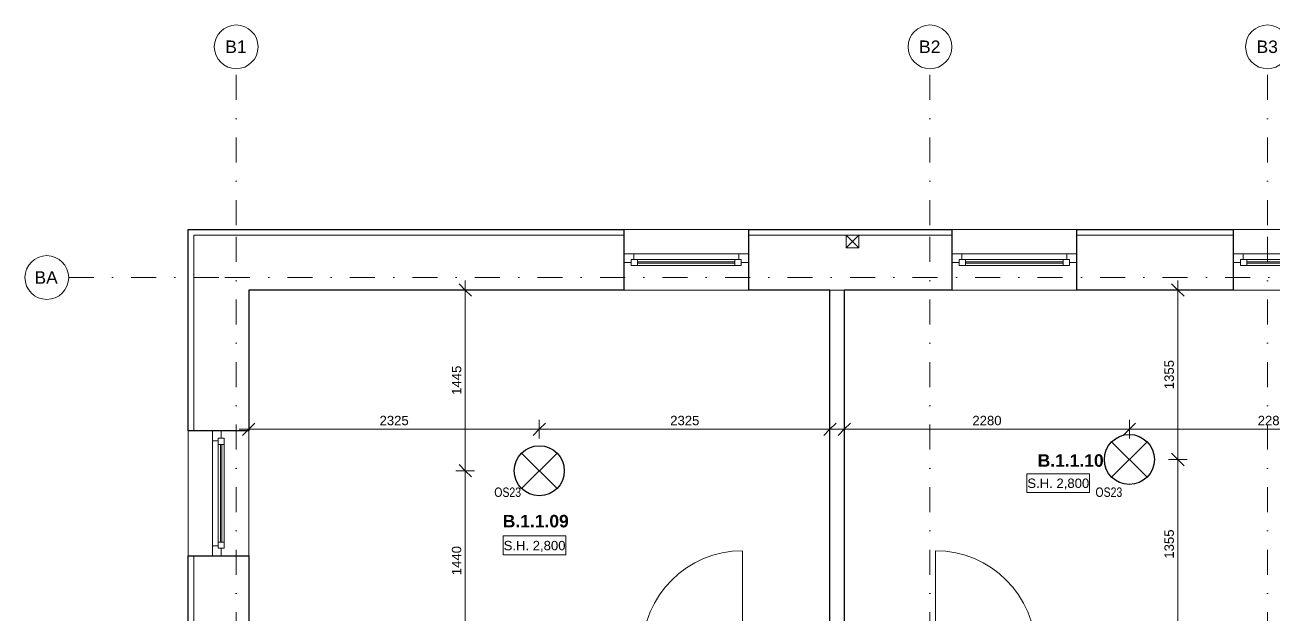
# Model space of a CAD drawing. Header units: millimetres. Extents: x -8169 to 42079, y -1655 to 57622.
# Drawn here: x -8169 to 1807, y 52920 to 57622 of the extents above; entities that cross this region are included whole.
import ezdxf

# ---------------------------------------------------------------- set-up
doc = ezdxf.new("R2010")
doc.units = ezdxf.units.MM
doc.linetypes.add('HA_DashDot_10mm-S3mm', pattern=[500, 200, -150, 0, -150])
doc.linetypes.add('HA_DashDot_2_2mm-S0_6mm', pattern=[110, 50, -30, 0, -30])
for name, color, linetype, lineweight in [('A-____-____-DIMS', 9, 'Continuous', 5), ('A-____-____-DIMS-50', 9, 'Continuous', 5), ('A-AREA-____-IDEN', 9, 'Continuous', 9), ('A-DOOR-____-MCUT', 9, 'HA_DashDot_2_2mm-S0_6mm', 9), ('A-DOOR-____-OTLN', 9, 'Continuous', 9), ('A-DOOR-FRAM-OTLN', 9, 'Continuous', 9), ('A-GLAZ-____-MCUT', 9, 'Continuous', 5), ('A-GLAZ-____-OTLN', 9, 'Continuous', 5), ('A-WALL-____-MCUT', 9, 'Continuous', 25), ('A-WALL-____-OTLN', 9, 'Continuous', 9), ('E-LITE-EQPM-IDEN', 9, 'Continuous', 9), ('E-LITE-EQPM-OTLN', 9, 'Continuous', 9), ('G-____-____-DIMS', 9, 'Continuous', 5), ('I-WALL-____-MCUT', 9, 'Continuous', 25), ('M-HVAC-DUCT-OTLN', 9, 'Continuous', 9), ('S-GRID-____-IDEN', 9, 'Continuous', 9), ('S-GRID-____-OTLN', 9, 'Continuous', 5)]:
    doc.layers.add(name, color=color, linetype=linetype, lineweight=lineweight)
doc.styles.add('Arial', font='arial.ttf', dxfattribs={"height": 100})
doc.styles.add('Arial_1', font='arial.ttf', dxfattribs={"height": 75})
doc.styles.add('Arial_2', font='arial.ttf', dxfattribs={"width": 0.8, "height": 75})
doc.styles.add('Arial_B', font='arialbd.ttf', dxfattribs={"height": 100})
doc.dimstyles.new('Inner_Dimensions', dxfattribs={"dimscale": 304.8, "dimtxt": 76.519455, "dimasz": 0.328084, "dimexe": 0.246063, "dimexo": 0.0625, "dimgap": 0.032808, "dimtad": 1, "dimdec": 0, "dimzin": 0, "dimdsep": 46, "dimtxsty": 'Arial_1', "dimblk1": 'OBLIQUE', "dimblk2": 'OBLIQUE', "dimsah": 1, "dimcen": 0.09, "dimdle": 0.246063, "dimazin": 0, "dimtfac": 1, "dimtdec": 4, "dimtix": 1, "dimtmove": 0, "dimatfit": 3, "dimfxl": 0.246063, "dimfxlon": 1, "dimtvp": 1, "dimtolj": 1, "dimtzin": 0, "dimlwd": 9, "dimlwe": 9, "dimarcsym": 2})

# ---------------------------------------------------------------- blocks, each defined once
blk = doc.blocks.new('HA_DR_Single_Swing_Solid - In_BJ_800x2100-2124338-DPS_B - 1NP')
at = {"layer": 'A-DOOR-____-MCUT'}
for p, q in [((-400, 57.5), (400, 57.5)), ((-400, -57.5), (400, -57.5))]:
    blk.add_line(p, q, dxfattribs=at)
at = {"layer": 'A-DOOR-____-OTLN'}
for p, q in [((-400, -17.5), (-400, -57.5)), ((-400, -17.5), (400, -17.5)), ((-400, -57.5), (400, -57.5)), ((400, -17.5), (400, -57.5))]:
    blk.add_line(p, q, dxfattribs=at)
at = {"layer": 'A-DOOR-____-OTLN', "lineweight": 5}
blk.add_line((400, -857.5), (400, -57.5), dxfattribs=at)
blk.add_arc((400, -57.5), 800, 180, 270, dxfattribs=at)
at = {"layer": 'A-DOOR-FRAM-OTLN'}
for p, q in [((-400, 57.5), (-450, 57.5)), ((-450, 57.5), (-450, -57.5)), ((400, 57.5), (-400, 57.5)), ((-400, 57.5), (-400, -57.5)), ((400, -57.5), (400, 57.5)), ((400, 57.5), (450, 57.5)), ((450, 57.5), (450, -57.5)), ((-450, -57.5), (-400, -57.5)), ((450, -57.5), (400, -57.5))]:
    blk.add_line(p, q, dxfattribs=at)
blk = doc.blocks.new('HA_DR_Single_Swing_Solid - In_BJ_800x2100-2124336-DPS_B - 1NP')
at = {"layer": 'A-DOOR-____-MCUT'}
for p, q in [((-400, 57.5), (400, 57.5)), ((-400, -57.5), (400, -57.5))]:
    blk.add_line(p, q, dxfattribs=at)
at = {"layer": 'A-DOOR-____-OTLN', "lineweight": 5}
blk.add_line((400, 857.5), (400, 57.5), dxfattribs=at)
at = {"layer": 'A-DOOR-____-OTLN'}
for p, q in [((400, 57.5), (-400, 57.5)), ((-400, 57.5), (-400, 17.5)), ((400, 17.5), (-400, 17.5)), ((400, 57.5), (400, 17.5))]:
    blk.add_line(p, q, dxfattribs=at)
at = {"layer": 'A-DOOR-____-OTLN', "lineweight": 5}
blk.add_arc((400, 57.5), 800, 90, 180, dxfattribs=at)
at = {"layer": 'A-DOOR-FRAM-OTLN'}
for p, q in [((-450, 57.5), (-450, -57.5)), ((-400, 57.5), (-450, 57.5)), ((-400, 57.5), (-400, -57.5)), ((400, -57.5), (400, 57.5)), ((400, 57.5), (450, 57.5)), ((450, 57.5), (450, -57.5)), ((-450, -57.5), (-400, -57.5)), ((-400, -57.5), (400, -57.5)), ((450, -57.5), (400, -57.5))]:
    blk.add_line(p, q, dxfattribs=at)
blk = doc.blocks.new('HA_WD_SinglePanel - 1000x1500-1670803-DPS_B - 1NP')
at = {"layer": 'A-GLAZ-____-MCUT'}
for p, q in [((-500, 70), (-420, 70)), ((-440, 0), (-500, 0)), ((-440, -25), (-440, 25)), ((-440, 25), (-390, 25)), ((-420, 70), (-420, 25)), ((-390, 25), (-390, -25)), ((390, 5), (-390, 5)), ((390, -25), (390, 25)), ((390, 25), (440, 25)), ((420, 25), (420, 70)), ((420, 70), (500, 70)), ((440, 25), (440, -25)), ((500, 0), (440, 0)), ((-390, -25), (-440, -25)), ((390, -5), (-390, -5)), ((440, -25), (390, -25))]:
    blk.add_line(p, q, dxfattribs=at)
at = {"layer": 'A-GLAZ-____-OTLN'}
for p, q in [((-440, 25), (-440, -25)), ((-440, 25), (440, 25)), ((-420, 70), (420, 70)), ((390, 25), (-390, 25)), ((440, 25), (440, -25)), ((440, -25), (-440, -25)), ((390, -25), (-390, -25))]:
    blk.add_line(p, q, dxfattribs=at)
blk = doc.blocks.new('HA_LF_GenericSymbol - OS23_pokoje-1609971-DPS_B - 1NP')
at = {"layer": 'E-LITE-EQPM-OTLN', "color": 11, "lineweight": 25}
for p, q in [((141.4, 141.4), (-141.4, -141.4)), ((-141.4, 141.4), (141.4, -141.4))]:
    blk.add_line(p, q, dxfattribs=at)
blk.add_circle((0, 0), 200, dxfattribs=at)
blk = doc.blocks.new('Grid - Radius 3_5mm-353793-DPS_B - 1NP')
at = {"layer": 'S-GRID-____-IDEN'}
blk.add_circle((0, 0), 3.5, dxfattribs=at)
blk = doc.blocks.new('DIMBLOCK34-DPS_B - 1NP')
at = {"layer": 'A-____-____-DIMS-50', "lineweight": 9}
for p, q in [((-4646.7, 55577.7), (-4646.7, 54057.7)), ((-4571.7, 55502.7), (-4721.7, 55502.7)), ((-4646.7, 55502.7), (-4696.7, 55552.7)), ((-4646.7, 55502.7), (-4596.7, 55452.7)), ((-4646.7, 55502.7), (-4571.7, 55502.7)), ((-4646.7, 54057.7), (-4696.7, 54107.7)), ((-4571.7, 54057.7), (-4721.7, 54057.7)), ((-4646.7, 54057.7), (-4596.7, 54007.7)), ((-4646.7, 54057.7), (-4571.7, 54057.7))]:
    blk.add_line(p, q, dxfattribs=at)
at = {"layer": 'A-____-____-DIMS-50', "color": 0, "lineweight": 9, "insert": (-4754, 54664.9), "char_height": 75, "width": 276.883, "attachment_point": 1, "rotation": 90, "line_spacing_factor": 0.941778, "style": 'Arial_1'}
blk.add_mtext('1445', dxfattribs=at)
blk = doc.blocks.new('_Oblique')
at = {"color": 0, "linetype": 'ByBlock', "lineweight": -2}
blk.add_line((-0.5, -0.5), (0.5, 0.5), dxfattribs=at)
blk = doc.blocks.new('DIMBLOCK35-DPS_B - 1NP')
at = {"layer": 'A-____-____-DIMS-50', "lineweight": 9}
for p, q in [((-4646.7, 54057.7), (-4696.7, 54107.7)), ((-4571.7, 54057.7), (-4721.7, 54057.7)), ((-4646.7, 54057.7), (-4646.7, 52542.7)), ((-4646.7, 54057.7), (-4596.7, 54007.7)), ((-4646.7, 54057.7), (-4571.7, 54057.7)), ((-4571.7, 52617.7), (-4721.7, 52617.7)), ((-4646.7, 52617.7), (-4696.7, 52667.7)), ((-4646.7, 52617.7), (-4596.7, 52567.7)), ((-4646.7, 52617.7), (-4571.7, 52617.7))]:
    blk.add_line(p, q, dxfattribs=at)
at = {"layer": 'A-____-____-DIMS-50', "color": 0, "lineweight": 9, "insert": (-4754, 53222.4), "char_height": 75, "width": 276.883, "attachment_point": 1, "rotation": 90, "line_spacing_factor": 0.941778, "style": 'Arial_1'}
blk.add_mtext('1440', dxfattribs=at)
blk = doc.blocks.new('DIMBLOCK36-DPS_B - 1NP')
at = {"layer": 'A-____-____-DIMS-50', "lineweight": 9}
for p, q in [((-6454.3, 54389.3), (-4054.3, 54389.3)), ((-6379.3, 54389.3), (-6429.3, 54339.3)), ((-6379.3, 54464.3), (-6379.3, 54314.3)), ((-6379.3, 54389.3), (-6379.3, 54464.3)), ((-6379.3, 54389.3), (-6329.3, 54439.3)), ((-4054.3, 54389.3), (-4104.3, 54339.3)), ((-4054.3, 54314.3), (-4054.3, 54464.3)), ((-4054.3, 54389.3), (-4004.3, 54439.3)), ((-4054.3, 54389.3), (-4054.3, 54314.3))]:
    blk.add_line(p, q, dxfattribs=at)
at = {"layer": 'A-____-____-DIMS-50', "color": 0, "lineweight": 9, "insert": (-5332.2, 54496.7), "char_height": 75, "width": 276.883, "attachment_point": 1, "line_spacing_factor": 0.941778, "style": 'Arial_1'}
blk.add_mtext('2325', dxfattribs=at)
blk = doc.blocks.new('DIMBLOCK37-DPS_B - 1NP')
at = {"layer": 'A-____-____-DIMS-50', "lineweight": 9}
for p, q in [((-4054.3, 54389.3), (-4104.3, 54339.3)), ((-4054.3, 54314.3), (-4054.3, 54464.3)), ((-4054.3, 54389.3), (-4004.3, 54439.3)), ((-4054.3, 54389.3), (-1654.3, 54389.3)), ((-4054.3, 54389.3), (-4054.3, 54314.3)), ((-1729.3, 54389.3), (-1779.3, 54339.3)), ((-1729.3, 54464.3), (-1729.3, 54314.3)), ((-1729.3, 54389.3), (-1729.3, 54464.3)), ((-1729.3, 54389.3), (-1679.3, 54439.3))]:
    blk.add_line(p, q, dxfattribs=at)
at = {"layer": 'A-____-____-DIMS-50', "color": 0, "lineweight": 9, "insert": (-3007.2, 54496.7), "char_height": 75, "width": 276.883, "attachment_point": 1, "line_spacing_factor": 0.941778, "style": 'Arial_1'}
blk.add_mtext('2325', dxfattribs=at)
blk = doc.blocks.new('DIMBLOCK38-DPS_B - 1NP')
at = {"layer": 'A-____-____-DIMS-50', "lineweight": 9}
for p, q in [((-1689.3, 54389.3), (665.7, 54389.3)), ((-1614.3, 54389.3), (-1664.3, 54339.3)), ((-1614.3, 54464.3), (-1614.3, 54314.3)), ((-1614.3, 54389.3), (-1614.3, 54464.3)), ((-1614.3, 54389.3), (-1564.3, 54439.3)), ((665.7, 54389.3), (615.7, 54339.3)), ((665.7, 54314.3), (665.7, 54464.3)), ((665.7, 54389.3), (715.7, 54439.3)), ((665.7, 54389.3), (665.7, 54314.3))]:
    blk.add_line(p, q, dxfattribs=at)
at = {"layer": 'A-____-____-DIMS-50', "color": 0, "lineweight": 9, "insert": (-589.7, 54496.7), "char_height": 75, "width": 276.883, "attachment_point": 1, "line_spacing_factor": 0.941778, "style": 'Arial_1'}
blk.add_mtext('2280', dxfattribs=at)
blk = doc.blocks.new('DIMBLOCK39-DPS_B - 1NP')
at = {"layer": 'A-____-____-DIMS-50', "lineweight": 9}
for p, q in [((665.7, 54389.3), (615.7, 54339.3)), ((665.7, 54314.3), (665.7, 54464.3)), ((665.7, 54389.3), (715.7, 54439.3)), ((665.7, 54389.3), (3025.7, 54389.3)), ((665.7, 54389.3), (665.7, 54314.3)), ((2950.7, 54389.3), (2900.7, 54339.3)), ((2950.7, 54464.3), (2950.7, 54314.3)), ((2950.7, 54389.3), (2950.7, 54464.3)), ((2950.7, 54389.3), (3000.7, 54439.3))]:
    blk.add_line(p, q, dxfattribs=at)
at = {"layer": 'A-____-____-DIMS-50', "color": 0, "lineweight": 9, "insert": (1692.8, 54496.7), "char_height": 75, "width": 276.883, "attachment_point": 1, "line_spacing_factor": 0.941778, "style": 'Arial_1'}
blk.add_mtext('2285', dxfattribs=at)
blk = doc.blocks.new('DIMBLOCK40-DPS_B - 1NP')
at = {"layer": 'A-____-____-DIMS-50', "lineweight": 9}
for p, q in [((1054.1, 55577.7), (1054.1, 54147.7)), ((1129.1, 55502.7), (979.1, 55502.7)), ((1054.1, 55502.7), (1004.1, 55552.7)), ((1054.1, 55502.7), (1104.1, 55452.7)), ((1054.1, 55502.7), (1129.1, 55502.7)), ((1054.1, 54147.7), (1004.1, 54197.7)), ((979.1, 54147.7), (1129.1, 54147.7)), ((1054.1, 54147.7), (979.1, 54147.7)), ((1054.1, 54147.7), (1104.1, 54097.7))]:
    blk.add_line(p, q, dxfattribs=at)
at = {"layer": 'A-____-____-DIMS-50', "color": 0, "lineweight": 9, "insert": (946.8, 54709.9), "char_height": 75, "width": 276.883, "attachment_point": 1, "rotation": 90, "line_spacing_factor": 0.941778, "style": 'Arial_1'}
blk.add_mtext('1355', dxfattribs=at)
blk = doc.blocks.new('DIMBLOCK41-DPS_B - 1NP')
at = {"layer": 'A-____-____-DIMS-50', "lineweight": 9}
for p, q in [((1054.1, 54147.7), (1004.1, 54197.7)), ((979.1, 54147.7), (1129.1, 54147.7)), ((1054.1, 54147.7), (979.1, 54147.7)), ((1054.1, 54147.7), (1054.1, 52717.7)), ((1054.1, 54147.7), (1104.1, 54097.7)), ((1129.1, 52792.7), (979.1, 52792.7)), ((1054.1, 52792.7), (1004.1, 52842.7)), ((1054.1, 52792.7), (1104.1, 52742.7)), ((1054.1, 52792.7), (1129.1, 52792.7))]:
    blk.add_line(p, q, dxfattribs=at)
at = {"layer": 'A-____-____-DIMS-50', "color": 0, "lineweight": 9, "insert": (946.8, 53354.9), "char_height": 75, "width": 276.883, "attachment_point": 1, "rotation": 90, "line_spacing_factor": 0.941778, "style": 'Arial_1'}
blk.add_mtext('1355', dxfattribs=at)
blk = doc.blocks.new('Spot Elevations - Generic-448778-DPS_B - 1NP')
at = {"layer": 'G-____-____-DIMS', "lineweight": 9}
for p, q in [((-5, 0), (-5, 3)), ((-5, 3), (5, 3)), ((5, 3), (5, 0)), ((5, 0), (-5, 0))]:
    blk.add_line(p, q, dxfattribs=at)

msp = doc.modelspace()

# ---------------------------------------------------------------- linework, layer by layer
at = {"layer": 'A-WALL-____-MCUT'}
for p, q in [((-6864.3, 54377.7), (-6864.3, 55987.7)), ((-6864.3, 55987.7), (-3379.3, 55987.7)), ((-3379.3, 55987.7), (-3379.3, 55502.7)), ((-2379.3, 55502.7), (-2379.3, 55987.7)), ((-2379.3, 55987.7), (-754.3, 55987.7)), ((-754.3, 55987.7), (-754.3, 55502.7)), ((245.7, 55502.7), (245.7, 55987.7)), ((245.7, 55987.7), (1495.7, 55987.7)), ((1495.7, 55987.7), (1495.7, 55502.7)), ((-3379.3, 55502.7), (-6379.3, 55502.7)), ((-6379.3, 55502.7), (-6379.3, 54377.7)), ((-1729.3, 55502.7), (-2379.3, 55502.7)), ((-754.3, 55502.7), (-1614.3, 55502.7)), ((1495.7, 55502.7), (245.7, 55502.7)), ((-6379.3, 54377.7), (-6864.3, 54377.7)), ((-6864.3, 53377.7), (-6379.3, 53377.7)), ((-6864.3, 51877.7), (-6864.3, 53377.7)), ((-6379.3, 53377.7), (-6379.3, 52617.7))]:
    msp.add_line(p, q, dxfattribs=at)
at = {"layer": 'A-WALL-____-MCUT', "lineweight": 9}
for p, q in [((-6819.3, 55942.7), (-3379.3, 55942.7)), ((-6819.3, 54377.7), (-6819.3, 55942.7)), ((-2379.3, 55942.7), (-754.3, 55942.7)), ((245.7, 55942.7), (1495.7, 55942.7)), ((-1729.3, 55502.7), (-1614.3, 55502.7)), ((-6819.3, 51877.7), (-6819.3, 53377.7))]:
    msp.add_line(p, q, dxfattribs=at)
at = {"layer": 'A-WALL-____-OTLN'}
for p, q in [((-2379.3, 55987.7), (-3379.3, 55987.7)), ((245.7, 55987.7), (-754.3, 55987.7)), ((2495.7, 55987.7), (1495.7, 55987.7)), ((-3379.3, 55502.7), (-2379.3, 55502.7)), ((-754.3, 55502.7), (245.7, 55502.7)), ((1495.7, 55502.7), (2495.7, 55502.7)), ((-6864.3, 54377.7), (-6864.3, 53377.7)), ((-6379.3, 53377.7), (-6379.3, 54377.7))]:
    msp.add_line(p, q, dxfattribs=at)
at = {"layer": 'I-WALL-____-MCUT'}
for p, q in [((-1729.3, 52617.7), (-1729.3, 55502.7)), ((-1614.3, 55502.7), (-1614.3, 52617.7))]:
    msp.add_line(p, q, dxfattribs=at)
at = {"layer": 'M-HVAC-DUCT-OTLN', "lineweight": 5}
for p, q in [((-1499.3, 55840.5), (-1599.3, 55940.5)), ((-1499.3, 55940.5), (-1599.3, 55840.5)), ((-1599.3, 55940.5), (-1499.3, 55940.5)), ((-1599.3, 55840.5), (-1599.3, 55940.5)), ((-1499.3, 55940.5), (-1499.3, 55840.5)), ((-1499.3, 55840.5), (-1599.3, 55840.5))]:
    msp.add_line(p, q, dxfattribs=at)
at = {"layer": 'S-GRID-____-OTLN', "linetype": 'HA_DashDot_10mm-S3mm', "lineweight": 9}
for p, q in [((-6479.3, 56022.4), (-6479.3, 57272.4)), ((-929.3, 56022.4), (-929.3, 57272.4)), ((1770.7, 56022.4), (1770.7, 57272.4)), ((-6479.3, 38723.5), (-6479.3, 56022.4)), ((-929.3, 38723.5), (-929.3, 56022.4)), ((1770.7, 38723.5), (1770.7, 56022.4)), ((-7819.3, 55602.7), (-6569.3, 55602.7)), ((-6569.3, 55602.7), (20509.1, 55602.7))]:
    msp.add_line(p, q, dxfattribs=at)

# ---------------------------------------------------------------- block references
at = {"layer": 'A-DOOR-____-OTLN'}
msp.add_blockref('HA_DR_Single_Swing_Solid - In_BJ_800x2100-2124336-DPS_B - 1NP', (-2829.3, 52560.2), dxfattribs=at)
at = {"layer": 'A-DOOR-____-OTLN', "rotation": 180}
msp.add_blockref('HA_DR_Single_Swing_Solid - In_BJ_800x2100-2124338-DPS_B - 1NP', (-484.3, 52560.2), dxfattribs=at)
at = {"layer": 'A-GLAZ-____-OTLN'}
for p in [(-2879.3, 55722.7), (-254.3, 55722.7), (1995.7, 55722.7)]:
    msp.add_blockref('HA_WD_SinglePanel - 1000x1500-1670803-DPS_B - 1NP', p, dxfattribs=at)
at = {"layer": 'A-GLAZ-____-OTLN', "rotation": 89.9999999999998}
msp.add_blockref('HA_WD_SinglePanel - 1000x1500-1670803-DPS_B - 1NP', (-6599.3, 53877.7), dxfattribs=at)
at = {"layer": 'E-LITE-EQPM-OTLN', "color": 11, "lineweight": 25}
for p in [(665.7, 54147.7), (-4054.3, 54057.7)]:
    msp.add_blockref('HA_LF_GenericSymbol - OS23_pokoje-1609971-DPS_B - 1NP', p, dxfattribs=at)
at = {"layer": 'G-____-____-DIMS', "lineweight": 9, "xscale": 49.99999999999998, "yscale": 49.99999999999998, "zscale": 49.99999999999998}
for p in [(96.7, 53884.2), (-4093.1, 53385.9)]:
    msp.add_blockref('Spot Elevations - Generic-448778-DPS_B - 1NP', p, dxfattribs=at)
at = {"layer": 'S-GRID-____-IDEN', "xscale": 49.99999999999998, "yscale": 49.99999999999998, "zscale": 49.99999999999998}
for p in [(-6479.3, 57447.4), (-929.3, 57447.4), (1770.7, 57447.4)]:
    msp.add_blockref('Grid - Radius 3_5mm-353793-DPS_B - 1NP', p, dxfattribs=at)
at = {"layer": 'S-GRID-____-IDEN', "xscale": 49.99999999999998, "yscale": 49.99999999999998, "zscale": 49.99999999999998, "rotation": 269.9999999999996}
msp.add_blockref('Grid - Radius 3_5mm-353793-DPS_B - 1NP', (-7994.3, 55602.7), dxfattribs=at)

# ---------------------------------------------------------------- texts
at = {"layer": 'A-AREA-____-IDEN', "lineweight": 5, "char_height": 100, "width": 653.375, "attachment_point": 1, "style": 'Arial_B'}
for s, insert in [('B.1.1.10', (-67.8, 54189.4)), ('B.1.1.09', (-4346.9, 53704.7))]:
    msp.add_mtext(s, dxfattribs=dict(at, insert=insert))
at = {"layer": 'E-LITE-EQPM-IDEN', "lineweight": 5, "char_height": 75, "width": 262.953, "attachment_point": 1, "style": 'Arial_2'}
for insert in [(-4414.7, 53923.4), (394.8, 53923.8)]:
    msp.add_mtext('OS23', dxfattribs=dict(at, insert=insert))
at = {"layer": 'G-____-____-DIMS', "lineweight": 9, "char_height": 75, "width": 592.246, "attachment_point": 1, "line_spacing_factor": 0.941778, "style": 'Arial_1'}
for insert in [(-150.1, 53995.1), (-4339.9, 53496.8)]:
    msp.add_mtext('S.H. 2,800', dxfattribs=dict(at, insert=insert))
at = {"layer": 'S-GRID-____-IDEN', "lineweight": 5, "char_height": 100, "attachment_point": 1, "style": 'Arial'}
for s, insert, width in [('B1', (-6566.7, 57498.1), 212.447), ('B2', (-1016.7, 57498.1), 212.447), ('B3', (1683.3, 57498.1), 212.447), ('BA', (-8093.1, 55652.8), 232.489)]:
    msp.add_mtext(s, dxfattribs=dict(at, insert=insert, width=width))

# ---------------------------------------------------------------- dimensions: what is measured, and where the dimension line sits
at = {"layer": 'A-____-____-DIMS', "lineweight": 9}
for base, p1, p2, override, picture, middle in [((-4646.7, 54057.7), (-4571.7, 55502.7), (-4571.7, 54057.7), {"dimpost": '<>', "dimfxl": 1445}, 'DIMBLOCK34-DPS_B - 1NP', (-4695, 54780.2)), ((1054.1, 54147.7), (1129.1, 55502.7), (979.1, 54147.7), {"dimpost": '<>', "dimfxl": 1363.277301}, 'DIMBLOCK40-DPS_B - 1NP', (1005.8, 54825.2)), ((1054.1, 52792.7), (979.1, 54147.7), (1129.1, 52792.7), {"dimpost": '<>', "dimfxl": 1363.277301}, 'DIMBLOCK41-DPS_B - 1NP', (1005.8, 53470.2)), ((-4646.7, 52617.7), (-4571.7, 54057.7), (-4571.7, 52617.7), {"dimpost": '<>', "dimfxl": 1440}, 'DIMBLOCK35-DPS_B - 1NP', (-4695, 53337.7))]:
    dim = msp.add_linear_dim(base=base, p1=p1, p2=p2, angle=90, dimstyle='Inner_Dimensions', override=override, dxfattribs=at)
    dim.commit()
    dim.dimension.update_dxf_attribs({"geometry": picture, "text_midpoint": middle})
for base, p1, p2, override, picture, middle in [((-4054.3, 54389.3), (-6379.3, 54464.3), (-4054.3, 54314.3), {"dimpost": '<>', "dimfxl": 2329.833685}, 'DIMBLOCK36-DPS_B - 1NP', (-5216.8, 54437.6)), ((-1729.3, 54389.3), (-4054.3, 54314.3), (-1729.3, 54464.3), {"dimpost": '<>', "dimfxl": 2329.833685}, 'DIMBLOCK37-DPS_B - 1NP', (-2891.8, 54437.6)), ((665.7, 54389.3), (-1614.3, 54464.3), (665.7, 54314.3), {"dimpost": '<>', "dimfxl": 2284.928883}, 'DIMBLOCK38-DPS_B - 1NP', (-474.3, 54437.6)), ((2950.7, 54389.3), (665.7, 54314.3), (2950.7, 54464.3), {"dimpost": '<>', "dimfxl": 2289.918121}, 'DIMBLOCK39-DPS_B - 1NP', (1808.2, 54437.6))]:
    dim = msp.add_linear_dim(base=base, p1=p1, p2=p2, dimstyle='Inner_Dimensions', override=override, dxfattribs=at)
    dim.commit()
    dim.dimension.update_dxf_attribs({"geometry": picture, "text_midpoint": middle})

doc.saveas('drawing.dxf')
